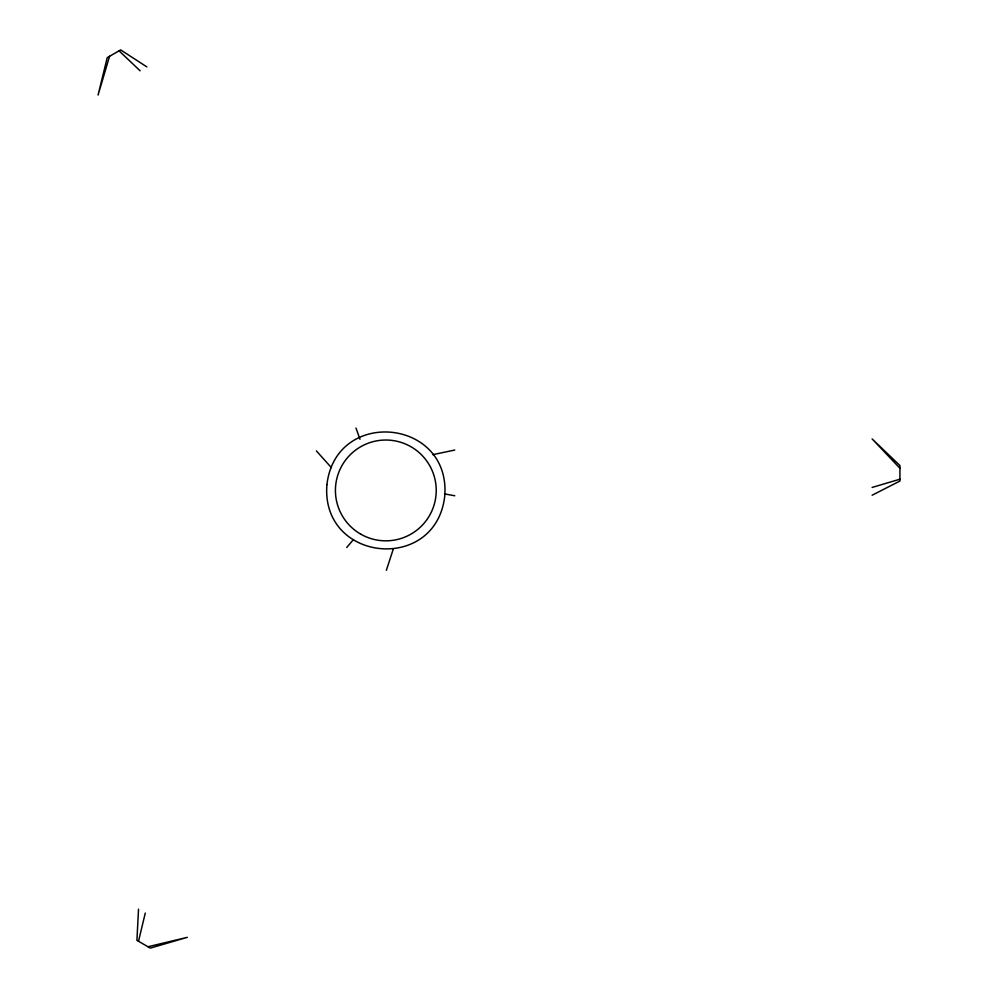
<?xml version="1.0" encoding="UTF-8"?>
<svg xmlns="http://www.w3.org/2000/svg" width="998" height="998" viewBox="0 0 998 998"><rect width="100%" height="100%" fill="white"/><g stroke="black" fill="none" stroke-linecap="round" stroke-linejoin="round"><path stroke-width="1.5" d="M138.522 909.166L136.913 940.353L150.324 948.1L187.312 937.334L147.978 946.753M138.497 941.276L145.284 913.058M109.568 56.287L98.066 95.06L107.235 57.647L120.646 49.9L146.843 66.891M386.338 570.345L393.299 549M346.73 547.478L353.479 539.531M872.115 495.233L899.934 481.036L899.934 465.555L872.115 438.908L899.934 468.262M872.115 487.436L899.934 479.202M432.82 454.676L454.776 450.036M444.534 493.898L454.776 495.769M119.049 50.811L140.094 70.796M316.378 450.909L331.373 467.625M355.974 428.055L359.979 439.27M326.92 484.629C320.595 562.273 435.802 573.625 444.734 496.231C451.071 418.586 335.864 407.246 326.92 484.629M360.627 534.08A50.399 50.399 0 0 0 436.226 490.43A50.399 50.399 0 0 0 360.627 446.78A50.399 50.399 0 0 0 360.627 534.08"/></g></svg>
